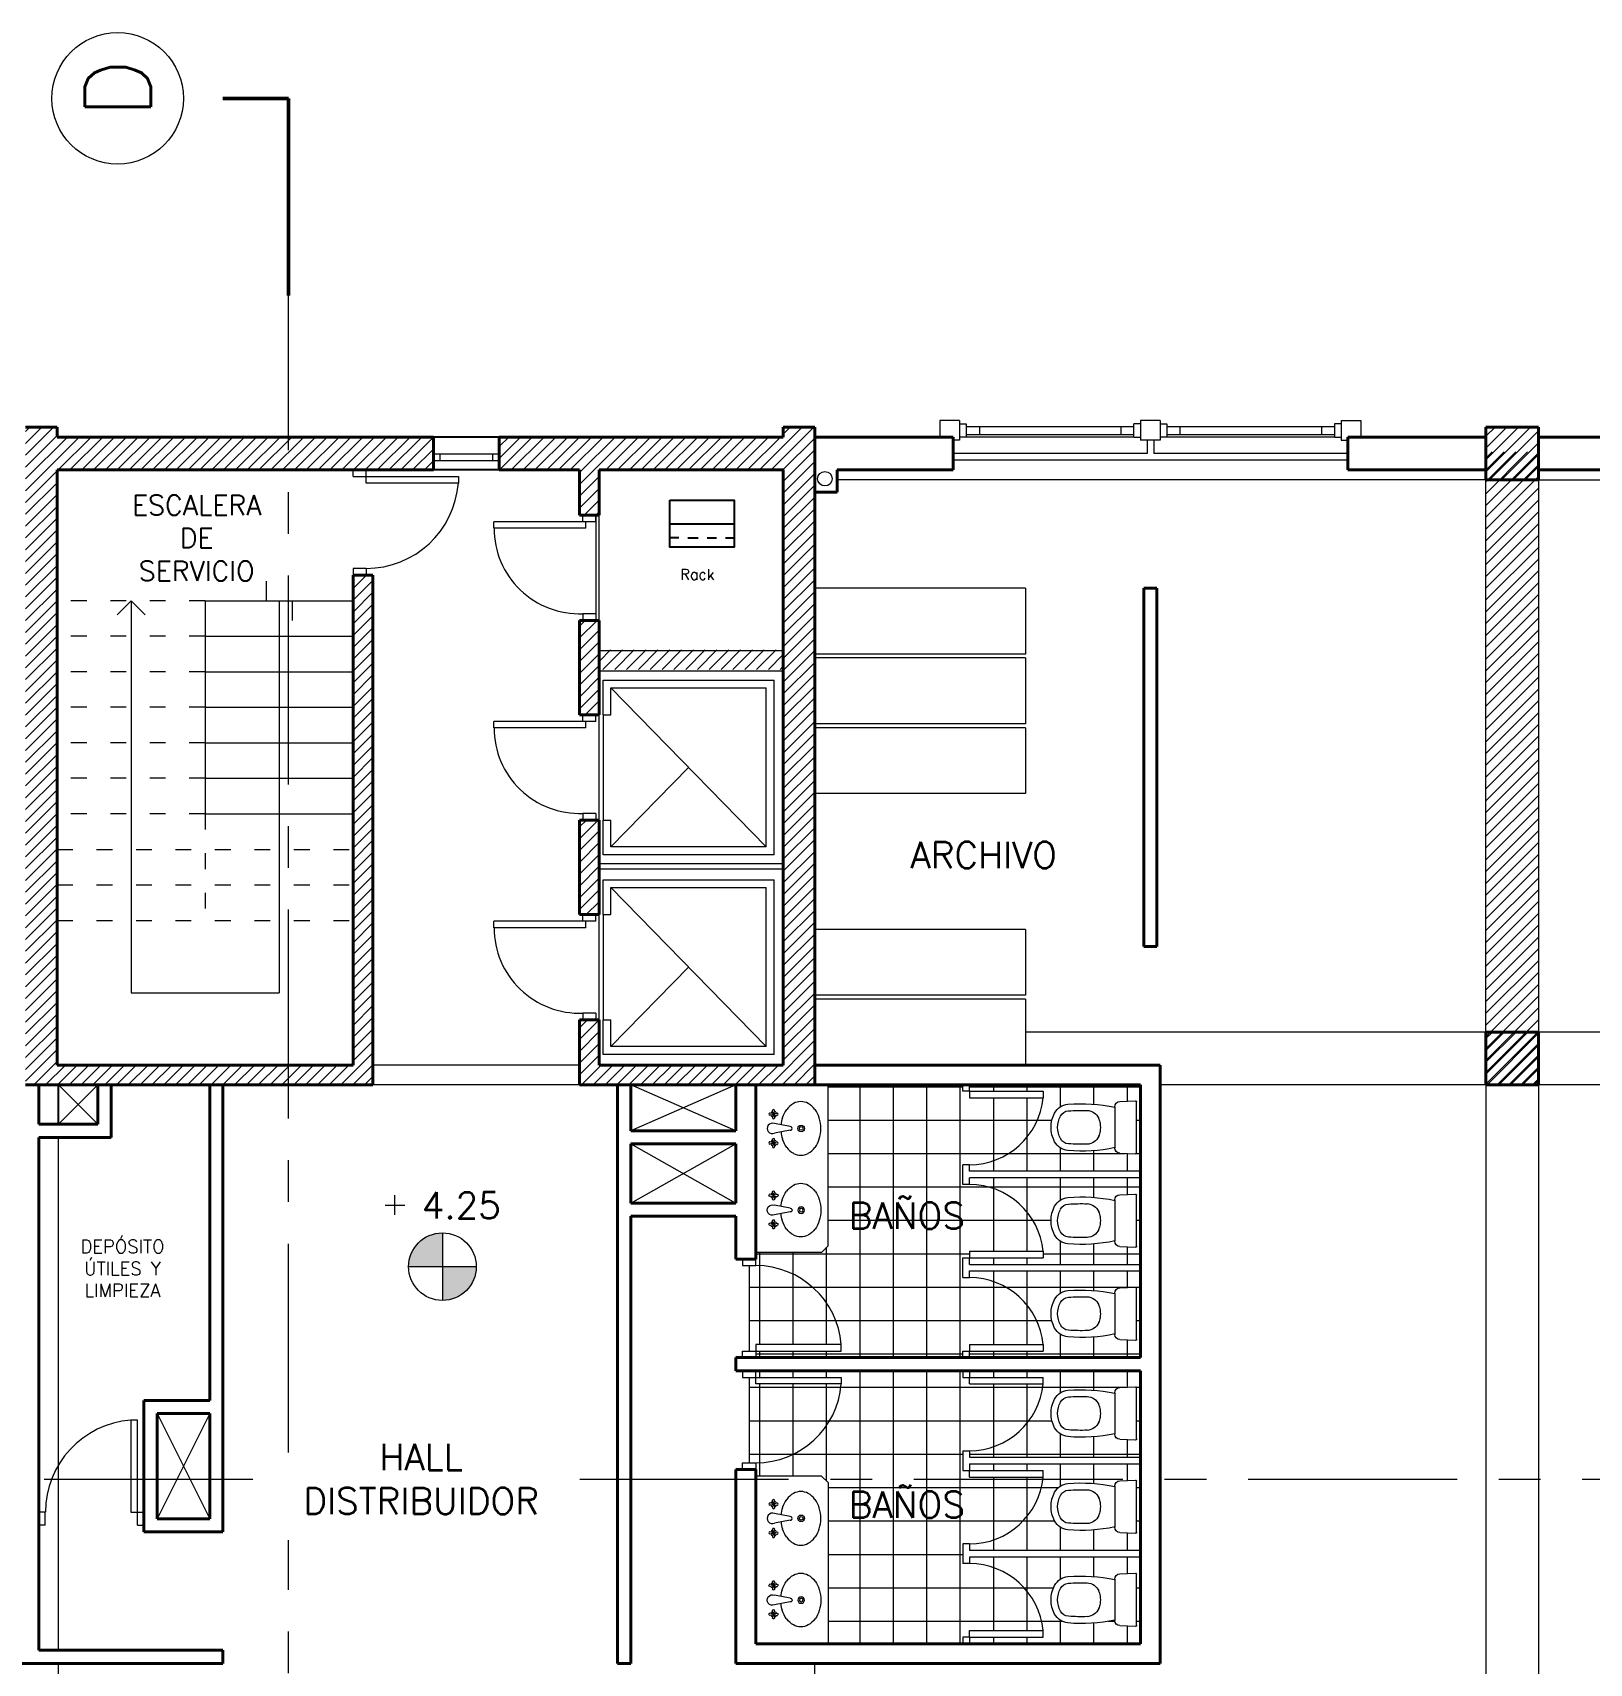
# Model space of a CAD drawing. Extents: x 1018 to 1352, y -109 to 184.
# Drawn here: x 1107.02 to 1118.85, y 119.81 to 132.21 of the extents above; entities that cross this region are included whole.
import ezdxf

# ---------------------------------------------------------------- set-up
doc = ezdxf.new("R2010")
doc.units = 0
doc.header["$LTSCALE"] = 0.5
doc.linetypes.add('ACAD_ISO03W100', pattern=[30, 12, -18])
doc.linetypes.add('CENTER', pattern=[50.8, 31.75, -6.35, 6.35, -6.35])
doc.layers.add('Cableado', color=100, linetype='CONTINUOUS')
for name, color, linetype, lineweight in [('Carpintería', 55, 'CONTINUOUS', 20), ('Detalles .05', 243, 'CONTINUOUS', 5), ('Detalles 01', 8, 'CONTINUOUS', 9), ('Equipamiento fijo', 31, 'CONTINUOUS', 13), ('Equipamiento movil', 33, 'CONTINUOUS', 9), ('Muros corte', 7, 'CONTINUOUS', 40), ('Muros vista', 253, 'CONTINUOUS', 25), ('Pisos', 252, 'CONTINUOUS', 18), ('Proyección', 4, 'ACAD_ISO03W100', 18), ('Punta 01', 6, 'CONTINUOUS', 9), ('Punta 015', 64, 'CONTINUOUS', 13), ('Punta 02', 11, 'CONTINUOUS', 20), ('Punta 05', 52, 'CONTINUOUS', 50), ('Tratamiento pisos', 251, 'CONTINUOUS', 9), ('Vidrios', 147, 'CONTINUOUS', 13)]:
    doc.layers.add(name, color=color, linetype=linetype, lineweight=lineweight)
doc.styles.add('Texto 1 mm', font='simplex.shx', dxfattribs={"height": 0.1})
doc.styles.add('Texto 1.5 mm', font='simplex.shx', dxfattribs={"height": 0.15})
doc.styles.add('Texto 2 mm', font='simplex.shx', dxfattribs={"height": 0.2})
doc.styles.add('Texto 5 mm', font='simplex.shx', dxfattribs={"height": 0.5})
pattern_1 = [(0, (2.81977, 1.00107), (0, 0.254), []), (90, (2.81977, 1.00107), (-0.254, 2e-17), [])]
pattern_2 = [(45, (2.81977, 1.001066), (-0.0449012806, 0.0449012806), [])]
pattern_3 = [(45, (71.81977, 1.001066), (-0.0449012806, 0.0449012806), [])]

# ---------------------------------------------------------------- blocks, each defined once
blk = doc.blocks.new('Lavamanos')
at = {"layer": 'Equipamiento movil'}
for p, q in [((-0.015, -0.037), (-0.038, -0.156)), ((0.013, -0.037), (0.036, -0.156)), ((-0.118, -0.158), (-0.138, -0.154)), ((-0.118, -0.167), (-0.138, -0.171)), ((-0.114, -0.154), (-0.118, -0.133)), ((-0.114, -0.171), (-0.118, -0.192)), ((-0.105, -0.154), (-0.101, -0.133)), ((-0.105, -0.171), (-0.101, -0.192)), ((-0.101, -0.158), (-0.08, -0.154)), ((-0.101, -0.167), (-0.08, -0.171)), ((0.102, -0.158), (0.081, -0.154)), ((0.102, -0.167), (0.081, -0.171)), ((0.106, -0.154), (0.102, -0.133)), ((0.106, -0.171), (0.102, -0.192)), ((0.115, -0.154), (0.119, -0.133)), ((0.115, -0.171), (0.119, -0.192)), ((0.119, -0.158), (0.14, -0.154)), ((0.119, -0.167), (0.14, -0.171))]:
    blk.add_line(p, q, dxfattribs=at)
for centre, radius in [((-0.001, 0.048), 0.0249), ((-0.001, 0.048), 0.014), ((-0.109, -0.162), 0.00541), ((0.11, -0.162), 0.00541)]:
    blk.add_circle(centre, radius, dxfattribs=at)
for centre, radius, start, end in [((-0.047, 0.021), 0.164, 126.7285, 150.9639), ((-0.019, -0.016), 0.211, 107.1746, 126.7285), ((-0.001, -0.075), 0.272, 90, 107.1746), ((-0.001, -0.075), 0.272, 72.8254, 90), ((0.017, -0.016), 0.211, 53.2715, 72.8254), ((0.045, 0.021), 0.164, 29.0361, 53.2715), ((-0.09, 0.045), 0.115, 150.9639, 180), ((-0.09, 0.045), 0.115, 180, 209.0361), ((0.088, 0.045), 0.115, 0, 29.0361), ((0.088, 0.045), 0.115, 330.9639, 360), ((-0.047, 0.069), 0.164, 209.0361, 233.2715), ((-0.019, 0.106), 0.211, 233.2715, 252.8254), ((-0.001, 0.165), 0.272, 252.8254, 264.2829), ((-0.001, -0.035), 0.014, 352.3829, 187.2442), ((-0.001, 0.165), 0.272, 275.7171, 287.1746), ((0.017, 0.106), 0.211, 287.1746, 306.7285), ((0.045, 0.069), 0.164, 306.7285, 330.9639), ((-0.136, -0.163), 0.00882, 105.2781, 254.7219), ((-0.109, -0.162), 0.0226, 108.6122, 162.265), ((-0.109, -0.162), 0.0226, 198.6122, 252.265), ((-0.109, -0.136), 0.00882, 15.2781, 164.7219), ((-0.109, -0.162), 0.00976, 119.0054, 153.1041), ((-0.109, -0.162), 0.00976, 209.0054, 243.1041), ((-0.109, -0.189), 0.00882, 195.2781, 344.7219), ((-0.117, -0.163), 0.00254, 349.6493, 12.8593), ((-0.109, -0.155), 0.00254, 259.6493, 282.8593), ((-0.109, -0.17), 0.00254, 79.6493, 102.8593), ((-0.109, -0.162), 0.00976, 29.0054, 63.1041), ((-0.109, -0.162), 0.00976, 299.0054, 333.1041), ((-0.101, -0.162), 0.00254, 169.6493, 192.8593), ((-0.109, -0.162), 0.0226, 18.6122, 72.265), ((-0.109, -0.162), 0.0226, 288.6122, 342.265), ((-0.083, -0.162), 0.00882, 285.2781, 74.7219), ((-0.001, -0.171), 0.0398, 158.1761, 21.8239), ((0.084, -0.162), 0.00882, 105.2781, 254.7219), ((0.11, -0.162), 0.0226, 107.735, 161.3878), ((0.11, -0.162), 0.0226, 197.735, 251.3878), ((0.111, -0.136), 0.00882, 15.2781, 164.7219), ((0.11, -0.162), 0.00976, 116.8959, 150.9946), ((0.11, -0.162), 0.00976, 206.8959, 240.9946), ((0.11, -0.189), 0.00882, 195.2781, 344.7219), ((0.103, -0.162), 0.00254, 347.1407, 10.3507), ((0.111, -0.155), 0.00254, 257.1407, 280.3507), ((0.11, -0.17), 0.00254, 77.1407, 100.3507), ((0.11, -0.162), 0.00976, 26.8959, 60.9946), ((0.11, -0.162), 0.00976, 296.8959, 330.9946), ((0.118, -0.163), 0.00254, 167.1407, 190.3507), ((0.11, -0.162), 0.0226, 287.735, 341.3878), ((0.11, -0.162), 0.0226, 17.735, 71.3878), ((0.137, -0.163), 0.00882, 285.2781, 74.7219)]:
    blk.add_arc(centre, radius, start, end, dxfattribs=at)
blk = doc.blocks.new('inodoro')
at = {"layer": 'Equipamiento fijo'}
for p, q in [((-0.197, 0.127), (-0.202, 0.008)), ((-0.157, 0.165), (0.157, 0.165)), ((0.197, 0.127), (0.202, 0.008)), ((0.194, 0), (-0.194, 0))]:
    blk.add_line(p, q, dxfattribs=at)
for centre, radius, start, end in [((-0.051, 0.512), 0.125, 117.5857, 175.5072), ((0, 0.415), 0.235, 90, 117.5857), ((0, 0.415), 0.235, 62.4143, 90), ((0.051, 0.512), 0.125, 4.4928, 62.4143), ((1.09, 0.422), 1.27, 175.4777, 191.6858), ((1.095, 0.422), 1.224, 175.5072, 182.1425), ((-0.051, 0.512), 0.075, 117.5857, 175.5072), ((0, 0.415), 0.185, 90, 117.5857), ((0, 0.415), 0.185, 62.4143, 90), ((0.051, 0.512), 0.075, 4.4928, 62.4143), ((-1.095, 0.422), 1.224, 357.8575, 4.4928), ((-1.024, 0.418), 1.205, 347.8749, 4.9616), ((-0.028, 0.381), 0.101, 182.7072, 247.2321), ((0.028, 0.381), 0.101, 292.7679, 357.2928), ((-0.014, 0.396), 0.12, 243.7978, 262.0389), ((0, 0.483), 0.208, 261.594, 278.406), ((0.014, 0.396), 0.12, 277.9611, 296.2022), ((-0.157, 0.125), 0.04, 90, 177.3974), ((0.157, 0.125), 0.04, 2.6026, 90), ((-0.194, 0.008), 0.00803, 177.6578, 269.7397), ((0.195, 0.007), 0.00742, 265.6488, 0.2402), ((0.194, 0.008), 0.008, 355.889, 2.6026)]:
    blk.add_arc(centre, radius, start, end, dxfattribs=at)

msp = doc.modelspace()

# ---------------------------------------------------------------- hatches: boundary and pattern name
at = {"layer": 'Detalles 01'}
h = msp.add_hatch(dxfattribs=at)
h.set_pattern_fill('ANSI31,_O', color=256, scale=0.02)
h.set_pattern_definition(pattern_2)
h.paths.add_polyline_path([(1108.965, 128.881), (1108.965, 129.131), (1107.205, 129.131), (1107.205, 129.206), (1106.965, 129.206), (1106.965, 124.206), (1108.965, 124.206), (1108.965, 124.356), (1107.205, 124.356), (1107.205, 128.881)])
h.paths.add_polyline_path([(1108.965, 129.131), (1108.965, 128.881), (1110.065, 128.881), (1110.065, 129.131)])
h.paths.add_polyline_path([(1109.455, 124.356), (1108.965, 124.356), (1108.965, 124.206), (1109.605, 124.206), (1109.605, 128.081), (1109.455, 128.081)])
h = msp.add_hatch(dxfattribs=at)
h.set_pattern_fill('ANSI31', color=256, scale=0.02, style=0)
h.set_pattern_definition(pattern_3)
h.paths.add_polyline_path([(1112.965, 129.206), (1112.725, 129.206), (1112.725, 129.131), (1110.565, 129.131), (1110.565, 128.881), (1111.175, 128.881), (1111.175, 128.537), (1111.325, 128.537), (1111.325, 128.881), (1112.725, 128.881), (1112.725, 124.356), (1111.325, 124.356), (1111.325, 124.7), (1111.175, 124.7), (1111.175, 124.206), (1112.965, 124.206)])
h.paths.add_polyline_path([(1111.325, 127.737), (1111.175, 127.737), (1111.175, 127.019), (1111.325, 127.019)], flags=17)
h = msp.add_hatch(dxfattribs=at)
h.set_pattern_fill('ANSI31', color=256, scale=0.02, style=0)
h.set_pattern_definition(pattern_2)
h.paths.add_polyline_path([(1118.065, 128.806), (1118.465, 128.806), (1118.465, 129.206), (1118.065, 129.206)])
h = msp.add_hatch(dxfattribs=at)
h.set_pattern_fill('ANSI31', color=256, scale=0.02, style=0)
h.set_pattern_definition([(45, (24.88977, 0.81295), (-0.0449012806, 0.0449012806), [])])
h.paths.add_polyline_path([(1118.465, 129.018), (1118.065, 129.018), (1118.065, 124.206), (1118.465, 124.206)])
h = msp.add_hatch(dxfattribs=at)
h.set_pattern_fill('ANSI31', color=256, scale=0.02, style=0)
h.set_pattern_definition([(45, (65.15921, 3.08214), (-0.0449012806, 0.0449012806), [])])
h.paths.add_polyline_path([(1111.327, 127.512), (1111.327, 127.364), (1112.725, 127.364), (1112.725, 127.512)])
h = msp.add_hatch(dxfattribs=at)
h.set_pattern_fill('ANSI31', color=256, scale=0.02, style=0)
h.set_pattern_definition(pattern_3)
h.paths.add_polyline_path([(1111.325, 126.219), (1111.175, 126.219), (1111.175, 125.5), (1111.325, 125.5)])
h = msp.add_hatch(dxfattribs=at)
h.set_pattern_fill('ANSI31', color=256, scale=0.02, style=0)
h.set_pattern_definition(pattern_2)
h.paths.add_polyline_path([(1118.465, 124.206), (1118.465, 124.606), (1118.065, 124.606), (1118.065, 124.206)])
at = {"layer": 'Tratamiento pisos'}
h = msp.add_hatch(dxfattribs=at)
h.set_pattern_fill('NET,_O', color=256, scale=0.08)
h.set_pattern_definition(pattern_1)
h.paths.add_polyline_path([(1114.14, 123.448), (1114.09, 123.448), (1114.09, 123.598), (1114.14, 123.598, 0.385126), (1114.699, 124.106), (1114.14, 124.106), (1114.14, 124.156), (1114.09, 124.156), (1114.09, 124.206), (1113.065, 124.206), (1113.065, 122.981), (1113.015, 122.931), (1112.515, 122.931), (1112.515, 122.881), (1112.515, 122.831, -0.389604), (1113.165, 122.231), (1113.165, 122.181), (1112.515, 122.181), (1112.515, 122.131), (1114.09, 122.131), (1114.09, 122.181), (1114.14, 122.181), (1114.14, 122.231), (1114.699, 122.231, 0.385126), (1114.14, 122.74), (1114.09, 122.74), (1114.09, 122.89), (1114.14, 122.89), (1114.14, 122.94), (1114.699, 122.94, 0.385295)])
h.paths.add_polyline_path([(1112.515, 122.831), (1112.465, 122.831), (1112.465, 122.181), (1112.515, 122.181), (1112.515, 122.231), (1113.165, 122.231, 0.389604)])
h.paths.add_polyline_path([(1113.165, 121.931), (1112.515, 121.931), (1112.515, 121.981), (1112.465, 121.981), (1112.465, 121.331), (1112.515, 121.331, 0.389604)])
h.paths.add_polyline_path([(1114.699, 121.931), (1114.14, 121.931), (1114.14, 121.981), (1114.09, 121.981), (1114.09, 122.031), (1112.515, 122.031), (1112.515, 121.981), (1113.165, 121.981), (1113.165, 121.931, -0.389604), (1112.515, 121.331), (1112.515, 121.281), (1112.515, 121.231), (1113.015, 121.231), (1113.04, 121.206), (1114.697, 121.206, 0.00745), (1114.699, 121.223), (1114.14, 121.223), (1114.14, 121.273), (1114.09, 121.273), (1114.09, 121.423), (1114.14, 121.423, 0.385126)])
h.paths.add_polyline_path([(1114.697, 121.206), (1113.04, 121.206), (1113.065, 121.181), (1113.065, 119.956), (1114.09, 119.956), (1114.09, 120.006), (1114.14, 120.006), (1114.14, 120.056), (1114.699, 120.056, 0.385126), (1114.14, 120.565), (1114.09, 120.565), (1114.09, 120.715), (1114.14, 120.715, 0.376763)])
h = msp.add_hatch(dxfattribs=at)
h.set_pattern_fill('NET,_O', color=256, scale=0.08)
h.set_pattern_definition(pattern_1)
h.paths.add_polyline_path([(1115.44, 124.206), (1114.14, 124.206), (1114.14, 124.156), (1114.699, 124.156), (1114.699, 124.106, -0.385126), (1114.14, 123.598), (1114.14, 123.548), (1115.44, 123.548)])
h.paths.add_polyline_path([(1114.787, 123.773, -0.12095), (1114.76, 123.882, -0.12095), (1114.787, 123.991, -0.258252), (1114.888, 124.057, -0.070839), (1115.245, 124.035), (1115.245, 124.039, -0.400971), (1115.284, 124.078), (1115.402, 124.084, -0.430271), (1115.41, 124.076), (1115.41, 123.688, -0.437884), (1115.403, 123.68, -0.029302), (1115.402, 123.68), (1115.284, 123.685, -0.400971), (1115.245, 123.725), (1115.245, 123.728, -0.074693), (1114.888, 123.706, -0.258252)], flags=16)
h.paths.add_polyline_path([(1114.831, 123.796, -0.12095), (1114.81, 123.882, -0.12095), (1114.831, 123.968, -0.258252), (1114.892, 124.008, -0.028516), (1115.032, 124.011, -0.295056), (1115.122, 123.949, -0.07976), (1115.133, 123.912, -0.073488), (1115.133, 123.851, -0.07976), (1115.122, 123.815, -0.295056), (1115.032, 123.753, -0.028516), (1114.892, 123.756, -0.258252)], flags=0)
h = msp.add_hatch(dxfattribs=at)
h.set_pattern_fill('NET,_O', color=256, scale=0.08)
h.set_pattern_definition(pattern_1)
h.paths.add_polyline_path([(1115.44, 123.498), (1114.14, 123.498), (1114.14, 123.448, -0.385126), (1114.699, 122.94), (1114.699, 122.89), (1114.14, 122.89), (1114.14, 122.84), (1115.44, 122.84)])
h.paths.add_polyline_path([(1114.787, 123.282, -0.258252), (1114.888, 123.349, -0.070839), (1115.245, 123.327), (1115.245, 123.33, -0.400971), (1115.284, 123.37), (1115.402, 123.376, -0.430271), (1115.41, 123.367), (1115.41, 122.979, -0.437884), (1115.403, 122.971, -0.029302), (1115.402, 122.971), (1115.284, 122.977, -0.400971), (1115.245, 123.017), (1115.245, 123.02, -0.074693), (1114.888, 122.998, -0.258252), (1114.787, 123.064, -0.12095), (1114.76, 123.173, -0.12095)], flags=16)
h.paths.add_polyline_path([(1114.831, 123.259, -0.258252), (1114.892, 123.299, -0.028516), (1115.032, 123.302, -0.295056), (1115.122, 123.24, -0.07976), (1115.133, 123.204, -0.073488), (1115.133, 123.143, -0.07976), (1115.122, 123.107, -0.295056), (1115.032, 123.045, -0.028516), (1114.892, 123.048, -0.258252), (1114.831, 123.088, -0.12095), (1114.81, 123.173, -0.12095)], flags=0)
h = msp.add_hatch(dxfattribs=at)
h.set_pattern_fill('NET,_O', color=256, scale=0.08)
h.set_pattern_definition(pattern_1)
h.paths.add_polyline_path([(1115.44, 122.79), (1114.14, 122.79), (1114.14, 122.74, -0.385126), (1114.699, 122.231), (1114.699, 122.181), (1114.14, 122.181), (1114.14, 122.131), (1115.44, 122.131)])
h.paths.add_polyline_path([(1114.888, 122.641, -0.070839), (1115.245, 122.618), (1115.245, 122.622, -0.400971), (1115.284, 122.662), (1115.402, 122.667, -0.430271), (1115.41, 122.659), (1115.41, 122.271, -0.437884), (1115.403, 122.263, -0.029302), (1115.402, 122.263), (1115.284, 122.268, -0.400971), (1115.245, 122.308), (1115.245, 122.312, -0.074693), (1114.888, 122.289, -0.258252), (1114.787, 122.356, -0.12095), (1114.76, 122.465, -0.12095), (1114.787, 122.574, -0.258252)], flags=16)
h.paths.add_polyline_path([(1114.892, 122.591, -0.028516), (1115.032, 122.594, -0.295056), (1115.122, 122.532, -0.07976), (1115.133, 122.495, -0.073488), (1115.133, 122.435, -0.07976), (1115.122, 122.398, -0.295056), (1115.032, 122.336, -0.028516), (1114.892, 122.339, -0.258252), (1114.831, 122.379, -0.12095), (1114.81, 122.465, -0.12095), (1114.831, 122.551, -0.258252)], flags=0)
h = msp.add_hatch(dxfattribs=at)
h.set_pattern_fill('NET,_O', color=256, scale=0.08)
h.set_pattern_definition(pattern_1)
h.paths.add_polyline_path([(1115.44, 122.031), (1114.14, 122.031), (1114.14, 121.981), (1114.699, 121.981), (1114.699, 121.931, -0.385126), (1114.14, 121.423), (1114.14, 121.373), (1115.44, 121.373)])
h.paths.add_polyline_path([(1114.888, 121.882, -0.070839), (1115.245, 121.86), (1115.245, 121.864, -0.400971), (1115.284, 121.903), (1115.402, 121.909, -0.430271), (1115.41, 121.901), (1115.41, 121.513, -0.437884), (1115.403, 121.505, -0.029302), (1115.402, 121.505), (1115.284, 121.51, -0.400971), (1115.245, 121.55), (1115.245, 121.553, -0.074693), (1114.888, 121.531, -0.258252), (1114.787, 121.598, -0.12095), (1114.76, 121.707, -0.12095), (1114.787, 121.816, -0.258252)], flags=16)
h.paths.add_polyline_path([(1114.892, 121.833, -0.028516), (1115.032, 121.836, -0.295056), (1115.122, 121.774, -0.07976), (1115.133, 121.737, -0.073488), (1115.133, 121.676, -0.07976), (1115.122, 121.64, -0.295056), (1115.032, 121.578, -0.028516), (1114.892, 121.581, -0.258252), (1114.831, 121.621, -0.12095), (1114.81, 121.707, -0.12095), (1114.831, 121.793, -0.258252)], flags=0)
h = msp.add_hatch(dxfattribs=at)
h.set_pattern_fill('NET,_O', color=256, scale=0.08)
h.set_pattern_definition(pattern_1)
h.paths.add_polyline_path([(1115.44, 121.206), (1114.697, 121.206, -0.376596), (1114.14, 120.715), (1114.14, 120.665), (1115.44, 120.665)])
h.paths.add_polyline_path([(1114.787, 120.889, -0.12095), (1114.76, 120.998, -0.12095), (1114.787, 121.107, -0.258252), (1114.888, 121.174, -0.070839), (1115.245, 121.152), (1115.245, 121.155, -0.400971), (1115.284, 121.195), (1115.402, 121.201, -0.430271), (1115.41, 121.192), (1115.41, 120.804, -0.437884), (1115.403, 120.796, -0.029302), (1115.402, 120.796), (1115.284, 120.802, -0.400971), (1115.245, 120.842), (1115.245, 120.845, -0.074693), (1114.888, 120.823, -0.258252)], flags=16)
h.paths.add_polyline_path([(1114.831, 120.913, -0.12095), (1114.81, 120.998, -0.12095), (1114.831, 121.084, -0.258252), (1114.892, 121.124, -0.028516), (1115.032, 121.127, -0.295056), (1115.122, 121.065, -0.07976), (1115.133, 121.029, -0.073488), (1115.133, 120.968, -0.07976), (1115.122, 120.932, -0.295056), (1115.032, 120.87, -0.028516), (1114.892, 120.873, -0.258252)], flags=0)
h.paths.add_polyline_path([(1115.44, 121.323), (1114.14, 121.323), (1114.14, 121.273), (1114.699, 121.273), (1114.699, 121.223, -0.00745), (1114.697, 121.206), (1115.44, 121.206)])
h = msp.add_hatch(dxfattribs=at)
h.set_pattern_fill('NET,_O', color=256, scale=0.08)
h.set_pattern_definition(pattern_1)
h.paths.add_polyline_path([(1115.44, 120.615), (1114.14, 120.615), (1114.14, 120.565, -0.385126), (1114.699, 120.056), (1114.699, 120.006), (1114.14, 120.006), (1114.14, 119.956), (1115.44, 119.956)])
h.paths.add_polyline_path([(1114.888, 120.466, -0.070839), (1115.245, 120.443), (1115.245, 120.447, -0.400971), (1115.284, 120.487), (1115.402, 120.492, -0.430271), (1115.41, 120.484), (1115.41, 120.096, -0.437884), (1115.403, 120.088, -0.029302), (1115.402, 120.088), (1115.284, 120.093, -0.400971), (1115.245, 120.133), (1115.245, 120.137, -0.074693), (1114.888, 120.114, -0.258252), (1114.787, 120.181, -0.12095), (1114.76, 120.29, -0.12095), (1114.787, 120.399, -0.258252)], flags=16)
h.paths.add_polyline_path([(1114.892, 120.416, -0.028516), (1115.032, 120.419, -0.295056), (1115.122, 120.357, -0.07976), (1115.133, 120.32, -0.073488), (1115.133, 120.26, -0.07976), (1115.122, 120.223, -0.295056), (1115.032, 120.161, -0.028516), (1114.892, 120.164, -0.258252), (1114.831, 120.204, -0.12095), (1114.81, 120.29, -0.12095), (1114.831, 120.376, -0.258252)], flags=0)
at = {"layer": 'Vidrios', "linetype": 'Continuous'}
h = msp.add_hatch(color=256, dxfattribs=at)
h.paths.add_polyline_path([(1110.134, 123.08, 0.414214), (1109.877, 122.823), (1110.134, 122.823)])
h.paths.add_polyline_path([(1110.39, 122.823), (1110.134, 122.823), (1110.134, 122.567, 0.414214)])

# ---------------------------------------------------------------- linework, layer by layer
at = {"layer": 'Cableado'}
for p, q in [((1111.862, 128.472), (1112.351, 128.472)), ((1111.931, 128.364), (1111.862, 128.364)), ((1112, 128.364), (1112.078, 128.364)), ((1112.146, 128.364), (1112.218, 128.364)), ((1112.285, 128.364), (1112.351, 128.364))]:
    msp.add_line(p, q, dxfattribs=at)
msp.add_lwpolyline([(1111.862, 128.65), (1112.351, 128.65), (1112.351, 128.294), (1111.862, 128.294)], close=True, dxfattribs=at)
at = {"layer": 'Carpintería'}
for p, q in [((1114.065, 129.256), (1113.915, 129.256)), ((1113.915, 129.256), (1113.915, 129.131)), ((1114.065, 129.256), (1114.065, 129.106)), ((1114.065, 129.231), (1114.115, 129.231)), ((1114.115, 129.231), (1114.115, 129.131)), ((1114.115, 129.211), (1115.39, 129.211)), ((1114.215, 129.211), (1114.215, 129.151)), ((1115.29, 129.211), (1115.29, 129.151)), ((1115.44, 129.231), (1115.39, 129.231)), ((1115.39, 129.131), (1115.39, 129.231)), ((1115.59, 129.256), (1115.44, 129.256)), ((1115.44, 129.256), (1115.44, 129.106)), ((1115.59, 129.256), (1115.59, 129.106)), ((1115.59, 129.231), (1115.64, 129.231)), ((1115.64, 129.231), (1115.64, 129.131)), ((1115.64, 129.211), (1116.915, 129.211)), ((1115.74, 129.211), (1115.74, 129.151)), ((1116.815, 129.211), (1116.815, 129.151)), ((1116.915, 129.231), (1116.915, 129.131)), ((1116.965, 129.231), (1116.915, 129.231)), ((1116.965, 129.256), (1116.965, 129.106)), ((1116.965, 129.256), (1117.115, 129.256)), ((1117.115, 129.256), (1117.115, 129.131)), ((1114.065, 129.106), (1114.015, 129.106)), ((1114.115, 129.131), (1114.065, 129.131)), ((1114.115, 129.151), (1115.39, 129.151)), ((1115.39, 129.131), (1115.44, 129.131)), ((1115.59, 129.106), (1115.44, 129.106)), ((1115.64, 129.131), (1115.59, 129.131)), ((1115.64, 129.151), (1116.915, 129.151)), ((1116.915, 129.131), (1116.965, 129.131)), ((1116.965, 129.106), (1117.015, 129.106)), ((1110.565, 129.001), (1110.065, 129.001)), ((1110.115, 129.001), (1110.115, 128.951)), ((1110.515, 129.001), (1110.515, 128.951)), ((1109.455, 128.831), (1109.455, 128.881)), ((1109.555, 128.831), (1109.555, 128.881)), ((1110.565, 128.951), (1110.065, 128.951)), ((1109.455, 128.831), (1109.555, 128.831)), ((1109.555, 128.831), (1110.255, 128.831)), ((1109.555, 128.781), (1109.555, 128.831)), ((1110.255, 128.781), (1109.555, 128.781)), ((1110.255, 128.831), (1110.255, 128.781)), ((1111.225, 128.487), (1110.525, 128.487)), ((1110.525, 128.437), (1110.525, 128.487)), ((1111.2, 128.487), (1111.2, 128.537)), ((1111.3, 128.487), (1111.2, 128.487)), ((1111.225, 128.437), (1111.225, 128.487)), ((1111.3, 128.487), (1111.3, 128.537)), ((1111.225, 128.437), (1110.525, 128.437)), ((1109.555, 128.131), (1109.455, 128.131)), ((1109.455, 128.131), (1109.455, 128.081)), ((1109.555, 128.131), (1109.555, 128.081)), ((1111.3, 127.787), (1111.2, 127.787)), ((1111.2, 127.787), (1111.2, 127.737)), ((1111.3, 127.787), (1111.3, 127.737)), ((1111.355, 127.283), (1112.655, 127.283)), ((1111.355, 127.019), (1111.355, 127.283)), ((1112.655, 125.955), (1112.655, 127.283)), ((1111.415, 127.223), (1112.595, 127.223)), ((1111.415, 127.019), (1111.415, 127.223)), ((1112.595, 126.015), (1112.595, 127.223)), ((1111.2, 126.969), (1111.2, 127.019)), ((1111.3, 126.969), (1111.3, 127.019)), ((1111.355, 127.019), (1111.415, 127.019)), ((1111.225, 126.969), (1110.525, 126.969)), ((1110.525, 126.919), (1110.525, 126.969)), ((1111.225, 126.919), (1110.525, 126.919)), ((1111.3, 126.969), (1111.2, 126.969)), ((1111.225, 126.919), (1111.225, 126.969)), ((1111.3, 126.269), (1111.2, 126.269)), ((1111.2, 126.269), (1111.2, 126.219)), ((1111.3, 126.269), (1111.3, 126.219)), ((1111.355, 125.955), (1111.355, 126.219)), ((1111.355, 126.219), (1111.415, 126.219)), ((1111.415, 126.015), (1111.415, 126.219)), ((1112.595, 126.015), (1111.415, 126.015)), ((1112.655, 125.955), (1111.355, 125.955)), ((1111.355, 125.765), (1112.655, 125.765)), ((1111.355, 125.5), (1111.355, 125.765)), ((1112.655, 124.436), (1112.655, 125.765)), ((1111.415, 125.705), (1112.595, 125.705)), ((1111.415, 125.5), (1111.415, 125.705)), ((1112.595, 124.496), (1112.595, 125.705)), ((1111.2, 125.45), (1111.2, 125.5)), ((1111.3, 125.45), (1111.3, 125.5)), ((1111.355, 125.5), (1111.415, 125.5)), ((1111.225, 125.45), (1110.525, 125.45)), ((1110.525, 125.4), (1110.525, 125.45)), ((1111.225, 125.4), (1110.525, 125.4)), ((1111.3, 125.45), (1111.2, 125.45)), ((1111.225, 125.4), (1111.225, 125.45)), ((1111.3, 124.75), (1111.2, 124.75)), ((1111.2, 124.75), (1111.2, 124.7)), ((1111.3, 124.75), (1111.3, 124.7)), ((1111.355, 124.436), (1111.355, 124.7)), ((1111.355, 124.7), (1111.415, 124.7)), ((1111.415, 124.496), (1111.415, 124.7)), ((1112.595, 124.496), (1111.415, 124.496)), ((1112.655, 124.436), (1111.355, 124.436)), ((1114.09, 124.156), (1114.09, 124.206)), ((1114.14, 124.156), (1114.09, 124.156)), ((1114.14, 124.156), (1114.14, 124.206)), ((1114.14, 124.156), (1114.699, 124.156)), ((1114.14, 124.156), (1114.14, 124.106)), ((1114.699, 124.156), (1114.699, 124.106)), ((1114.14, 124.106), (1114.699, 124.106)), ((1114.14, 123.598), (1114.09, 123.598)), ((1114.09, 123.448), (1114.09, 123.598)), ((1114.14, 123.548), (1114.14, 123.598)), ((1115.44, 123.548), (1114.14, 123.548)), ((1114.14, 123.448), (1114.09, 123.448)), ((1115.44, 123.498), (1114.14, 123.498)), ((1114.14, 123.448), (1114.14, 123.498)), ((1114.09, 122.89), (1114.14, 122.89)), ((1114.09, 122.74), (1114.09, 122.89)), ((1114.14, 122.94), (1114.699, 122.94)), ((1114.14, 122.94), (1114.14, 122.89)), ((1114.14, 122.84), (1114.14, 122.89)), ((1114.14, 122.89), (1114.699, 122.89)), ((1114.699, 122.94), (1114.699, 122.89)), ((1112.415, 122.881), (1112.415, 122.831)), ((1112.415, 122.831), (1112.515, 122.831)), ((1112.515, 122.831), (1112.515, 122.881)), ((1114.14, 122.84), (1115.44, 122.84)), ((1114.14, 122.79), (1115.44, 122.79)), ((1114.14, 122.74), (1114.14, 122.79)), ((1114.09, 122.74), (1114.14, 122.74)), ((1112.415, 122.181), (1112.515, 122.181)), ((1112.415, 122.131), (1112.415, 122.181)), ((1113.165, 122.231), (1112.515, 122.231)), ((1112.515, 122.231), (1112.515, 122.181)), ((1112.515, 122.181), (1112.515, 122.131)), ((1112.515, 122.181), (1113.165, 122.181)), ((1113.165, 122.181), (1113.165, 122.231)), ((1114.09, 122.131), (1114.09, 122.181)), ((1114.09, 122.181), (1114.14, 122.181)), ((1114.14, 122.231), (1114.699, 122.231)), ((1114.14, 122.231), (1114.14, 122.181)), ((1114.14, 122.131), (1114.14, 122.181)), ((1114.14, 122.181), (1114.699, 122.181)), ((1114.699, 122.231), (1114.699, 122.181)), ((1112.415, 122.031), (1112.415, 121.981)), ((1112.515, 121.981), (1112.515, 122.031)), ((1114.09, 122.031), (1114.09, 121.981)), ((1114.14, 122.031), (1114.14, 121.981)), ((1112.415, 121.981), (1112.515, 121.981)), ((1112.515, 121.981), (1113.165, 121.981)), ((1112.515, 121.931), (1112.515, 121.981)), ((1113.165, 121.931), (1112.515, 121.931)), ((1113.165, 121.981), (1113.165, 121.931)), ((1114.09, 121.981), (1114.14, 121.981)), ((1114.14, 121.981), (1114.699, 121.981)), ((1114.14, 121.931), (1114.14, 121.981)), ((1114.14, 121.931), (1114.699, 121.931)), ((1114.699, 121.931), (1114.699, 121.981)), ((1107.815, 121.656), (1107.765, 121.656)), ((1107.765, 121.656), (1107.765, 120.956)), ((1107.815, 120.956), (1107.815, 121.656)), ((1114.09, 121.423), (1114.14, 121.423)), ((1114.09, 121.423), (1114.09, 121.273)), ((1114.14, 121.423), (1114.14, 121.373)), ((1112.415, 121.331), (1112.515, 121.331)), ((1112.415, 121.281), (1112.415, 121.331)), ((1112.515, 121.331), (1112.515, 121.281)), ((1114.09, 121.273), (1114.14, 121.273)), ((1114.14, 121.373), (1115.44, 121.373)), ((1114.14, 121.323), (1115.44, 121.323)), ((1114.14, 121.323), (1114.14, 121.273)), ((1114.14, 121.273), (1114.699, 121.273)), ((1114.14, 121.223), (1114.14, 121.273)), ((1114.699, 121.223), (1114.699, 121.273)), ((1114.14, 121.223), (1114.699, 121.223)), ((1107.115, 120.956), (1107.065, 120.956)), ((1107.115, 120.856), (1107.115, 120.956)), ((1107.765, 120.956), (1107.815, 120.956)), ((1107.815, 120.856), (1107.815, 120.956)), ((1107.815, 120.956), (1107.865, 120.956)), ((1107.115, 120.856), (1107.065, 120.856)), ((1107.815, 120.856), (1107.865, 120.856)), ((1114.14, 120.715), (1114.09, 120.715)), ((1114.09, 120.715), (1114.09, 120.565)), ((1114.14, 120.715), (1114.14, 120.665)), ((1115.44, 120.665), (1114.14, 120.665)), ((1114.14, 120.565), (1114.09, 120.565)), ((1115.44, 120.615), (1114.14, 120.615)), ((1114.14, 120.615), (1114.14, 120.565)), ((1114.14, 120.056), (1114.699, 120.056)), ((1114.14, 120.006), (1114.14, 120.056)), ((1114.699, 120.006), (1114.699, 120.056)), ((1114.14, 120.006), (1114.09, 120.006)), ((1114.09, 120.006), (1114.09, 119.956)), ((1114.14, 120.006), (1114.14, 119.956)), ((1114.14, 120.006), (1114.699, 120.006))]:
    msp.add_line(p, q, dxfattribs=at)
at = {"layer": 'Detalles .05', "color": 0}
for p, q in [((1111.325, 127.509), (1112.725, 127.509)), ((1111.325, 127.353), (1112.725, 127.353))]:
    msp.add_line(p, q, dxfattribs=at)
at = {"layer": 'Detalles .05'}
for p, q in [((1112.725, 125.885), (1111.325, 125.885)), ((1112.725, 125.845), (1111.325, 125.845))]:
    msp.add_line(p, q, dxfattribs=at)
at = {"layer": 'Detalles 01', "linetype": 'CENTER', "ltscale": 0.1}
for p, q in [((1108.965, 121.41), (1108.965, 130.206)), ((1102.026, 121.206), (1108.792, 121.206)), ((1111.178, 121.206), (1120.927, 121.206)), ((1108.965, 110.206), (1108.965, 120.744))]:
    msp.add_line(p, q, dxfattribs=at)
at = {"layer": 'Detalles 01'}
for p, q in [((1115.39, 129.131), (1114.115, 129.131)), ((1115.49, 129.106), (1115.49, 129.006)), ((1115.54, 129.106), (1115.54, 129.006)), ((1116.915, 129.131), (1115.64, 129.131)), ((1115.49, 129.006), (1114.015, 129.006)), ((1117.015, 129.006), (1115.54, 129.006)), ((1117.015, 128.956), (1114.015, 128.956)), ((1111.301, 128.537), (1111.301, 127.737)), ((1108.793, 128.036), (1108.793, 127.886)), ((1107.662, 127.78), (1107.768, 127.886)), ((1107.768, 127.886), (1107.768, 124.906)), ((1107.874, 127.78), (1107.768, 127.886)), ((1108.893, 127.886), (1108.893, 124.906)), ((1108.993, 127.886), (1108.993, 127.736)), ((1111.415, 127.223), (1112.595, 126.015)), ((1111.355, 127.019), (1111.355, 126.219)), ((1112.005, 126.619), (1111.415, 126.015)), ((1111.415, 125.705), (1112.595, 124.496)), ((1111.355, 125.5), (1111.355, 124.7)), ((1112.005, 125.1), (1111.415, 124.496)), ((1107.768, 124.906), (1108.893, 124.906))]:
    msp.add_line(p, q, dxfattribs=at)
msp.add_circle((1113.041, 128.814), 0.055, dxfattribs=at)
for centre, radius, start, end in [((1109.554, 128.835), 0.703, 270.1171, 355.6407), ((1111.176, 128.437), 0.65, 180, 272.1618), ((1111.176, 126.919), 0.65, 180, 272.1618), ((1111.176, 125.4), 0.65, 180, 272.1618), ((1114.139, 124.161), 0.563, 270.1902, 354.4422), ((1114.139, 122.885), 0.563, 5.5578, 89.8098), ((1112.514, 122.177), 0.654, 4.7184, 89.8628), ((1114.139, 122.177), 0.563, 5.5578, 89.8098), ((1112.514, 121.985), 0.654, 270.1372, 355.2816), ((1114.139, 121.986), 0.563, 270.1902, 354.4422), ((1107.819, 120.955), 0.703, 94.3593, 179.8829), ((1114.139, 121.277), 0.563, 270.1902, 354.4422), ((1114.139, 120.002), 0.563, 5.5578, 89.8098)]:
    msp.add_arc(centre, radius, start, end, dxfattribs=at)
at = {"layer": 'Equipamiento fijo'}
for p, q in [((1114.565, 127.981), (1112.965, 127.981)), ((1114.565, 127.981), (1114.565, 127.481)), ((1114.565, 127.481), (1112.965, 127.481)), ((1114.565, 127.451), (1112.965, 127.451)), ((1114.565, 127.451), (1114.565, 126.951)), ((1114.565, 126.951), (1112.965, 126.951)), ((1114.565, 126.921), (1112.965, 126.921)), ((1114.565, 126.921), (1114.565, 126.421)), ((1114.565, 126.421), (1112.965, 126.421)), ((1114.565, 125.386), (1112.965, 125.386)), ((1114.565, 125.386), (1114.565, 124.886)), ((1114.565, 124.886), (1112.965, 124.886)), ((1114.565, 124.856), (1112.965, 124.856)), ((1114.565, 124.856), (1114.565, 124.356)), ((1113.065, 122.981), (1113.065, 124.206)), ((1113.015, 122.931), (1112.515, 122.931)), ((1113.015, 122.931), (1113.065, 122.981)), ((1113.015, 121.231), (1112.515, 121.231)), ((1113.015, 121.231), (1113.065, 121.181)), ((1113.065, 121.181), (1113.065, 119.956))]:
    msp.add_line(p, q, dxfattribs=at)
at = {"layer": 'Muros corte'}
for p, q in [((1106.965, 129.206), (1107.205, 129.206)), ((1107.205, 129.206), (1107.205, 129.131)), ((1107.205, 129.131), (1110.065, 129.131)), ((1110.065, 129.131), (1110.065, 128.881)), ((1110.565, 129.131), (1110.565, 128.881)), ((1110.565, 129.131), (1112.725, 129.131)), ((1112.965, 129.206), (1112.725, 129.206)), ((1112.725, 129.131), (1112.725, 129.206)), ((1112.965, 129.206), (1112.965, 124.206)), ((1114.015, 129.131), (1112.965, 129.131)), ((1114.015, 129.131), (1114.015, 128.881)), ((1118.065, 129.131), (1117.015, 129.131)), ((1117.015, 129.131), (1117.015, 128.881)), ((1118.465, 129.206), (1118.065, 129.206)), ((1118.065, 129.206), (1118.065, 128.806)), ((1118.465, 129.206), (1118.465, 128.806)), ((1119.565, 129.131), (1118.465, 129.131)), ((1107.205, 128.881), (1110.065, 128.881)), ((1107.205, 128.881), (1107.205, 124.356)), ((1110.565, 128.881), (1111.175, 128.881)), ((1111.175, 128.537), (1111.175, 128.881)), ((1111.325, 128.881), (1112.725, 128.881)), ((1111.325, 128.537), (1111.325, 128.881)), ((1112.725, 124.356), (1112.725, 128.881)), ((1114.015, 128.881), (1113.135, 128.881)), ((1113.135, 128.711), (1113.135, 128.881)), ((1118.065, 128.881), (1117.015, 128.881)), ((1119.565, 128.881), (1118.465, 128.881)), ((1118.465, 128.806), (1118.065, 128.806)), ((1112.965, 128.711), (1113.135, 128.711)), ((1111.325, 128.537), (1111.175, 128.537)), ((1109.455, 128.081), (1109.455, 124.356)), ((1109.605, 128.081), (1109.455, 128.081)), ((1109.605, 128.081), (1109.605, 124.206)), ((1115.465, 127.981), (1115.465, 125.256)), ((1115.565, 127.981), (1115.465, 127.981)), ((1115.565, 127.981), (1115.565, 125.256)), ((1111.175, 127.019), (1111.175, 127.737)), ((1111.325, 127.737), (1111.175, 127.737)), ((1111.325, 127.019), (1111.325, 127.737)), ((1111.325, 127.019), (1111.175, 127.019)), ((1111.325, 126.219), (1111.175, 126.219)), ((1111.175, 125.5), (1111.175, 126.219)), ((1111.325, 125.5), (1111.325, 126.219)), ((1111.325, 125.5), (1111.175, 125.5)), ((1115.565, 125.256), (1115.465, 125.256)), ((1111.175, 124.206), (1111.175, 124.7)), ((1111.325, 124.7), (1111.175, 124.7)), ((1111.325, 124.356), (1111.325, 124.7)), ((1118.465, 124.606), (1118.065, 124.606)), ((1118.065, 124.206), (1118.065, 124.606)), ((1118.465, 124.206), (1118.465, 124.606)), ((1107.205, 124.356), (1109.455, 124.356)), ((1112.725, 124.356), (1111.325, 124.356)), ((1115.59, 124.356), (1112.965, 124.356)), ((1112.965, 124.206), (1112.965, 124.356)), ((1114.665, 124.356), (1112.965, 124.356)), ((1115.59, 124.356), (1115.59, 119.806)), ((1106.965, 124.206), (1109.605, 124.206)), ((1107.065, 123.906), (1107.065, 124.206)), ((1107.515, 123.906), (1107.515, 124.206)), ((1107.615, 123.806), (1107.615, 124.206)), ((1108.365, 121.806), (1108.365, 124.206)), ((1108.465, 120.806), (1108.465, 124.206)), ((1115.44, 124.206), (1111.175, 124.206)), ((1112.965, 124.206), (1111.175, 124.206)), ((1111.465, 119.806), (1111.465, 124.206)), ((1111.565, 123.856), (1111.565, 124.206)), ((1112.365, 123.856), (1112.365, 124.206)), ((1112.515, 122.881), (1112.515, 124.206)), ((1115.44, 124.206), (1115.44, 122.131)), ((1118.465, 124.206), (1118.065, 124.206)), ((1107.065, 123.906), (1107.515, 123.906)), ((1107.065, 119.906), (1107.065, 123.806)), ((1107.065, 123.806), (1107.615, 123.806)), ((1112.365, 123.856), (1111.565, 123.856)), ((1112.365, 123.756), (1111.565, 123.756)), ((1111.565, 123.306), (1111.565, 123.756)), ((1112.365, 123.306), (1112.365, 123.756)), ((1112.365, 123.306), (1111.565, 123.306)), ((1111.565, 119.806), (1111.565, 123.206)), ((1112.365, 123.206), (1111.565, 123.206)), ((1112.365, 122.881), (1112.365, 123.206)), ((1112.365, 122.881), (1112.515, 122.881)), ((1112.365, 122.131), (1115.44, 122.131)), ((1112.365, 122.131), (1112.365, 122.031)), ((1112.365, 122.031), (1115.44, 122.031)), ((1115.44, 122.031), (1115.44, 119.956)), ((1107.865, 120.806), (1107.865, 121.806)), ((1107.865, 121.806), (1108.365, 121.806)), ((1107.965, 120.906), (1107.965, 121.706)), ((1107.965, 121.706), (1108.365, 121.706)), ((1108.365, 120.906), (1108.365, 121.706)), ((1112.365, 121.281), (1112.515, 121.281)), ((1112.365, 121.281), (1112.365, 119.806)), ((1112.515, 121.281), (1112.515, 119.956)), ((1107.965, 120.906), (1108.365, 120.906)), ((1107.865, 120.806), (1108.465, 120.806)), ((1115.44, 119.956), (1112.515, 119.956)), ((1104.465, 119.806), (1108.465, 119.806)), ((1107.065, 119.906), (1108.465, 119.906)), ((1108.465, 119.906), (1108.465, 119.806)), ((1111.565, 119.806), (1111.465, 119.806)), ((1115.59, 119.806), (1112.365, 119.806))]:
    msp.add_line(p, q, dxfattribs=at)
at = {"layer": 'Muros vista'}
for p, q in [((1110.565, 129.131), (1110.065, 129.131)), ((1110.565, 128.881), (1110.065, 128.881)), ((1107.215, 123.906), (1107.215, 124.206))]:
    msp.add_line(p, q, dxfattribs=at)
at = {"layer": 'Pisos'}
for p, q in [((1111.325, 127.737), (1111.325, 128.537)), ((1108.33, 127.886), (1108.33, 126.266)), ((1108.33, 127.886), (1109.455, 127.886)), ((1108.33, 127.616), (1109.455, 127.616)), ((1108.33, 127.346), (1109.455, 127.346)), ((1108.33, 127.076), (1109.455, 127.076)), ((1111.325, 126.219), (1111.325, 127.019)), ((1108.33, 126.806), (1109.455, 126.806)), ((1108.33, 126.536), (1109.455, 126.536)), ((1108.33, 126.266), (1109.455, 126.266)), ((1111.325, 124.7), (1111.325, 125.5))]:
    msp.add_line(p, q, dxfattribs=at)
at = {"layer": 'Proyección', "ltscale": 0.02}
for p, q in [((1108.33, 127.886), (1107.205, 127.886)), ((1108.33, 127.616), (1107.205, 127.616)), ((1108.33, 127.346), (1107.205, 127.346)), ((1108.33, 127.076), (1107.205, 127.076)), ((1108.33, 126.806), (1107.205, 126.806)), ((1108.33, 126.536), (1107.205, 126.536)), ((1108.33, 126.266), (1107.205, 126.266)), ((1108.33, 126.266), (1108.33, 125.461)), ((1107.205, 125.996), (1109.455, 125.996)), ((1107.205, 125.726), (1109.455, 125.726)), ((1107.205, 125.456), (1109.455, 125.456))]:
    msp.add_line(p, q, dxfattribs=at)
at = {"layer": 'Punta 01'}
for p, q in [((1107.215, 123.906), (1107.515, 124.206)), ((1107.515, 123.906), (1107.215, 124.206)), ((1112.365, 124.206), (1111.565, 123.856)), ((1112.365, 123.856), (1111.565, 124.206)), ((1111.565, 123.306), (1112.365, 123.756)), ((1111.565, 123.756), (1112.365, 123.306)), ((1107.965, 121.706), (1108.365, 120.906)), ((1108.365, 121.706), (1107.965, 120.906))]:
    msp.add_line(p, q, dxfattribs=at)
at = {"layer": 'Punta 01', "linetype": 'Continuous'}
for p, q in [((1109.698, 123.291), (1109.848, 123.291)), ((1109.773, 123.216), (1109.773, 123.366))]:
    msp.add_line(p, q, dxfattribs=at)
at = {"layer": 'Punta 015', "linetype": 'Continuous'}
for p, q in [((1110.134, 123.08), (1110.134, 122.567)), ((1109.877, 122.823), (1110.39, 122.823))]:
    msp.add_line(p, q, dxfattribs=at)
msp.add_circle((1110.134, 122.823), 0.257, dxfattribs=at)
at = {"layer": 'Punta 02'}
msp.add_circle((1107.665, 131.706), 0.5, dxfattribs=at)
at = {"layer": 'Punta 05'}
for p, q in [((1108.965, 131.706), (1108.465, 131.706)), ((1108.965, 130.206), (1108.965, 131.706))]:
    msp.add_line(p, q, dxfattribs=at)
at = {"layer": 'Tratamiento pisos'}
for p, q in [((1118.065, 128.806), (1113.135, 128.806)), ((1118.065, 124.606), (1118.065, 128.806)), ((1118.465, 128.806), (1123.495, 128.806)), ((1118.465, 128.806), (1118.465, 124.606)), ((1118.065, 124.606), (1114.565, 124.606)), ((1123.665, 124.606), (1118.465, 124.606)), ((1111.175, 124.356), (1109.605, 124.356)), ((1111.175, 124.206), (1109.605, 124.206)), ((1118.065, 124.206), (1115.59, 124.206)), ((1118.065, 124.206), (1118.065, 118.206)), ((1118.465, 124.206), (1118.465, 118.206)), ((1123.665, 124.206), (1118.465, 124.206)), ((1107.215, 119.906), (1107.215, 123.806)), ((1112.465, 122.831), (1112.465, 122.181)), ((1112.465, 121.981), (1112.465, 121.331)), ((1107.215, 118.206), (1107.215, 119.806)), ((1112.965, 118.206), (1112.965, 119.806))]:
    msp.add_line(p, q, dxfattribs=at)

# ---------------------------------------------------------------- block references
at = {"layer": 'Detalles .05', "xscale": -1, "rotation": 89.99999999999409}
for p in [(1115.41, 123.882), (1115.41, 123.173), (1115.41, 122.465), (1115.41, 121.707), (1115.41, 120.998), (1115.41, 120.29)]:
    msp.add_blockref('inodoro', p, dxfattribs=at)
at = {"layer": 'Equipamiento movil'}
for p, rotation in [((1112.813, 123.873), 270), ((1112.813, 120.908), 270.0000000000434)]:
    msp.add_blockref('Lavamanos', p, dxfattribs=dict(at, rotation=rotation))
at = {"layer": 'Equipamiento movil', "xscale": -1}
for p, rotation in [((1112.813, 123.254), 269.9999999999565), ((1112.813, 120.289), 270)]:
    msp.add_blockref('Lavamanos', p, dxfattribs=dict(at, rotation=rotation))

# ---------------------------------------------------------------- texts
at = {"layer": 'Punta 01', "color": 6, "insert": (1111.942, 128.127), "char_height": 0.08067, "attachment_point": 1, "style": 'Texto 5 mm'}
msp.add_mtext_dynamic_manual_height_columns('{\\C0;Rack} ', width=11.68093, gutter_width=2.5, heights=[0], dxfattribs=at)
at = {"layer": 'Punta 01', "insert": (1107.702, 123.026), "char_height": 0.1, "width": 0.75841, "attachment_point": 2, "style": 'Texto 1 mm'}
msp.add_mtext('DEPÓSITO ÚTILES Y LIMPIEZA', dxfattribs=at)
at = {"layer": 'Punta 015', "insert": (1108.266, 128.688), "char_height": 0.15, "width": 1.23789, "attachment_point": 2, "style": 'Texto 1.5 mm'}
msp.add_mtext('ESCALERA DE SERVICIO', dxfattribs=at)
at = {"layer": 'Punta 015', "linetype": 'Continuous', "insert": (1110.277, 123.288), "char_height": 0.2, "attachment_point": 5, "style": 'Texto 2 mm'}
msp.add_mtext('4.25', dxfattribs=at)
at = {"layer": 'Punta 02', "char_height": 0.2, "style": 'Texto 2 mm'}
for s, insert, width, attachment_point in [('ARCHIVO', (1113.691, 125.853), 1.29857, 7), ('BAÑOS', (1113.222, 123.311), 1.0557, 1), ('HALL\\PDISTRIBUIDOR', (1109.972, 121.475), 2.1374, 2), ('BAÑOS', (1113.222, 121.113), 1.0557, 1)]:
    msp.add_mtext(s, dxfattribs=dict(at, insert=insert, width=width, attachment_point=attachment_point))
at = {"layer": 'Punta 05', "insert": (1107.917, 131.557), "char_height": 0.5, "width": 0.3999, "attachment_point": 7, "rotation": 90, "style": 'Texto 5 mm'}
msp.add_mtext('D', dxfattribs=at)

doc.saveas('drawing.dxf')
